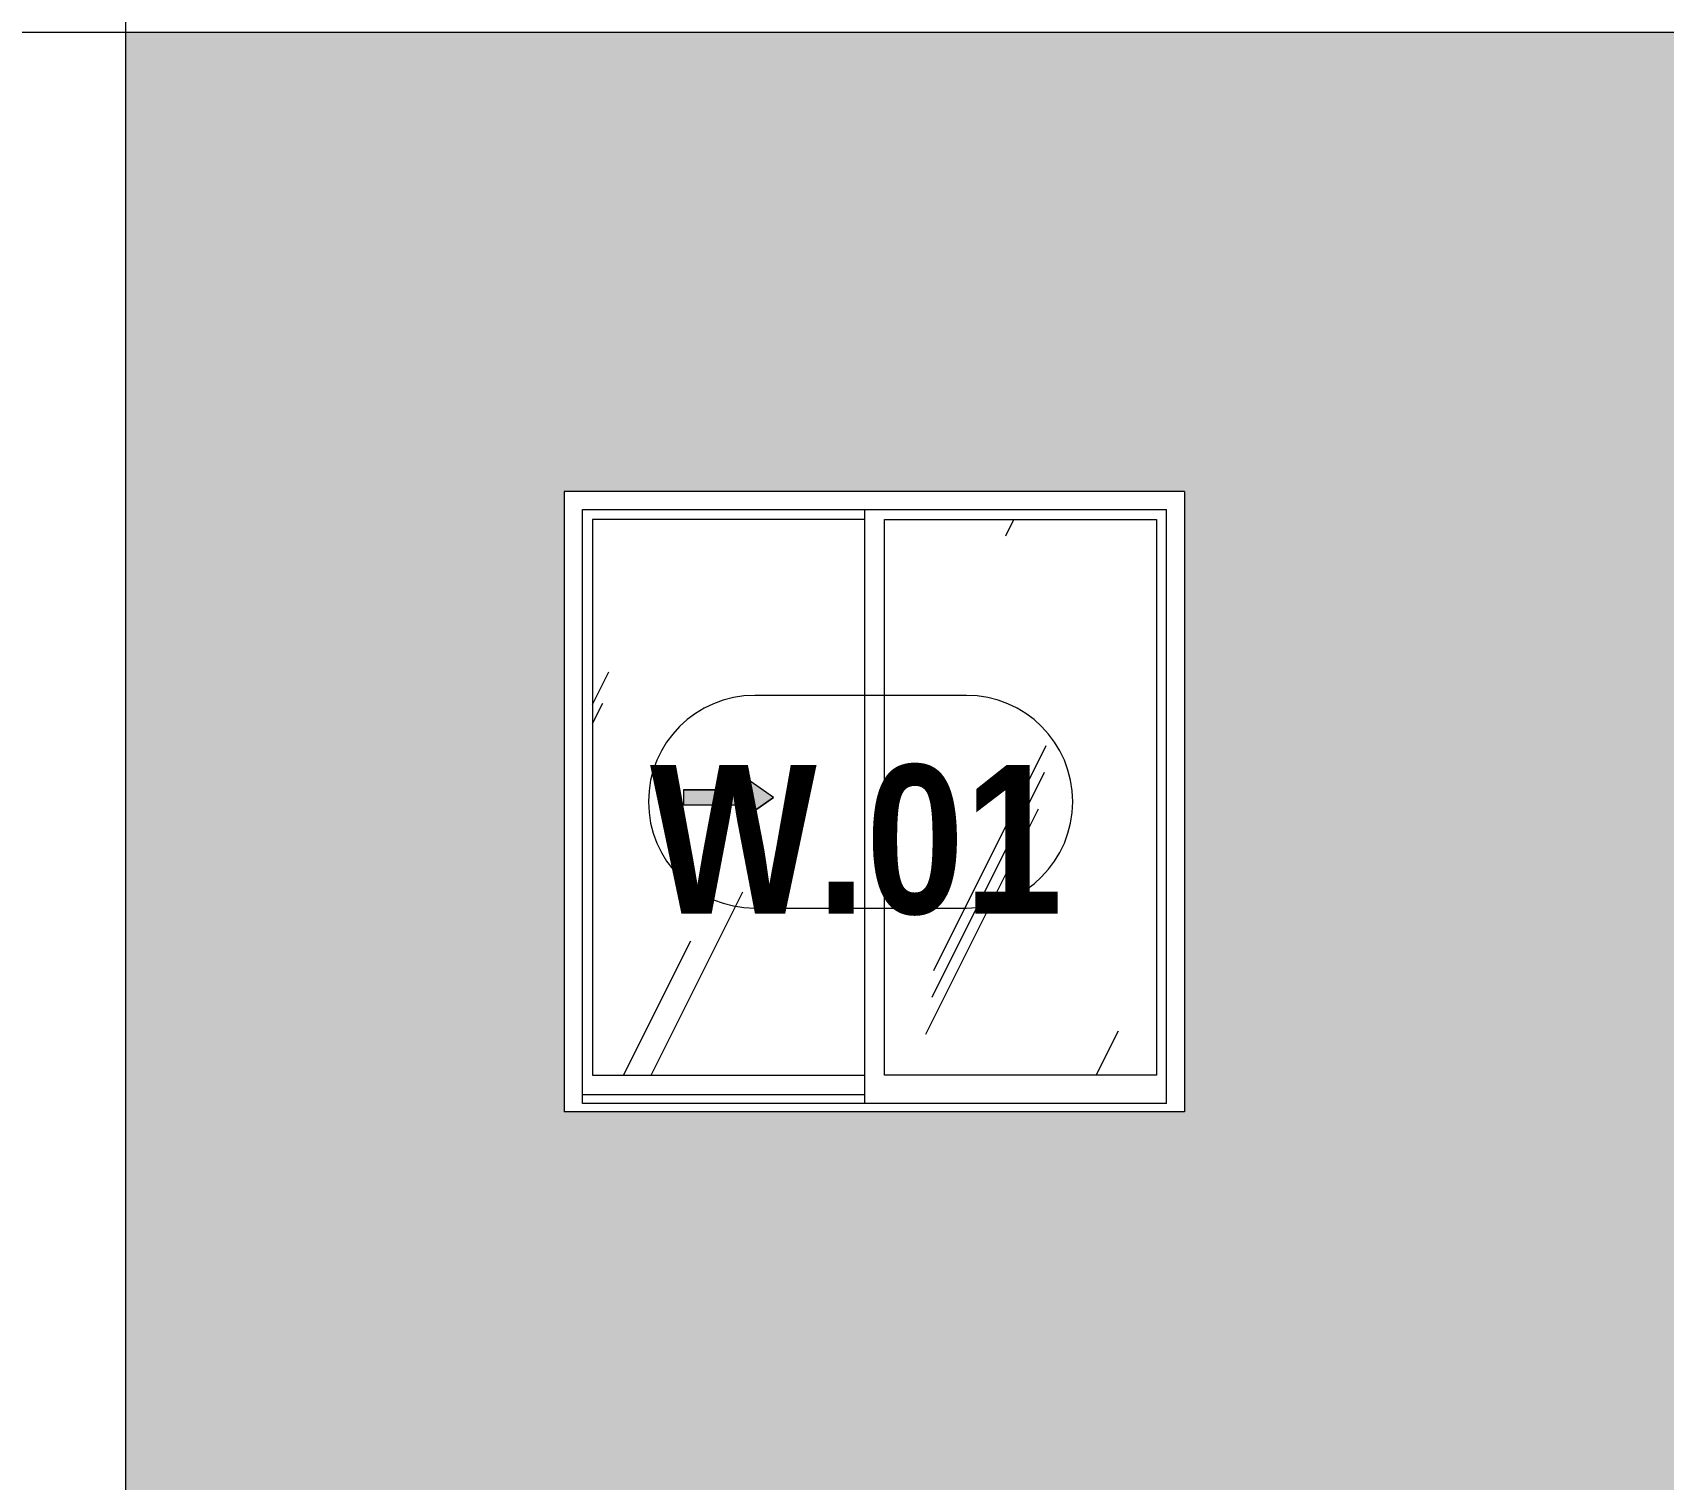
# Model space of a CAD drawing. Header units: millimetres. Extents: x -134153 to 99383, y -5233 to 35400.
# Drawn here: x -88653 to -84972, y 5685 to 8950 of the extents above; entities that cross this region are included whole.
import ezdxf

# ---------------------------------------------------------------- set-up
doc = ezdxf.new("R2010")
doc.units = ezdxf.units.MM
doc.linetypes.add('1 NÉT CALL OUT', pattern=[6, 3, -3])
for name, color, linetype, lineweight in [('A-DETL-GENF', 92, 'Continuous', 9), ('A-DETL-GENF-1', 92, '1 NÉT CALL OUT', 9), ('A-GLAZ', 151, 'Continuous', 9), ('A-GLAZ-3', 7, '1 NÉT CALL OUT', 9), ('A-GLAZ-IDEN', 152, 'Continuous', 9), ('A-WALL', 113, 'Continuous', 9), ('A-WALL-PATT-2', 111, 'Continuous', 5)]:
    doc.layers.add(name, color=color, linetype=linetype, lineweight=lineweight)
doc.styles.add('Arial_B_1', font='arialbd_0.ttf', dxfattribs={"width": 0.85, "height": 336})
pattern_1 = [(63.435, (-79954.8, 1311.3), (-0.002, 1625.6), [567.96, -3067]), (63.435, (-81580.4, 1311.3), (-0.002, 1625.6), [567.96, -3067]), (63.435, (-79176.65, 1625.35), (-0.002, 1625.6), [567.96, -3067]), (63.435, (-80802.25, 1625.35), (-0.002, 1625.6), [567.96, -3067]), (63.435, (-79294.4, 1514.5), (-0.002, 1625.6), [567.96, -3067]), (63.435, (-80920, 1514.5), (-0.002, 1625.6), [567.96, -3067]), (63.435, (-79414.5, 2149.4), (-0.002, 1625.6), [276.06, -3358.9]), (63.435, (-81040.1, 2149.4), (-0.002, 1625.6), [276.06, -3358.9]), (63.435, (-79493, 2051.15), (-0.002, 1625.6), [567.96, -3067]), (63.435, (-81118.6, 2051.15), (-0.002, 1625.6), [567.96, -3067]), (63.435, (-79479.15, 2121.7), (-0.002, 1625.6), [567.96, -3067]), (63.435, (-81104.76, 2121.7), (-0.002, 1625.6), [567.96, -3067]), (63.435, (-80135, 1812.2), (-0.002, 1625.6), [567.96, -3067]), (63.435, (-81760.6, 1812.2), (-0.002, 1625.6), [567.96, -3067]), (63.435, (-80121.15, 1895.35), (-0.002, 1625.6), [567.96, -3067]), (63.435, (-81746.75, 1895.35), (-0.002, 1625.6), [567.96, -3067]), (63.435, (-80117.4, 1955.3), (-0.002, 1625.6), [567.96, -3067]), (63.435, (-81743, 1955.3), (-0.002, 1625.6), [567.96, -3067])]

# ---------------------------------------------------------------- blocks, each defined once
blk = doc.blocks.new('1_FAMILY RVT - W01-WxH 1400x1400xmm-V47-TKCS_MẶT ĐỨNG HƯỚNG BẮC')
at = {"layer": 'A-DETL-GENF-1'}
blk.add_hatch(color=256, dxfattribs=at).paths.add_polyline_path([(-87048.1, 7176.5), (-86980.3, 7223.9), (-87048.1, 7271.4), (-87048.1, 7240.9), (-87183.5, 7240.9), (-87183.5, 7207), (-87048.1, 7207)])
at = {"layer": 'A-GLAZ'}
h = blk.add_hatch(dxfattribs=at)
h.set_pattern_fill('FP_1', color=256, style=0, pattern_type=2)
h.set_pattern_definition(pattern_1)
h.paths.add_polyline_path([(-87389.1, 6596.9), (-86774.8, 6596.9), (-86774.8, 7850.9), (-87389.1, 7850.9), (-87389.1, 7207)])
h.paths.add_polyline_path([(-87048.1, 7176.5), (-87048.1, 7207), (-87183.5, 7207), (-87183.5, 7240.9), (-87048.1, 7240.9), (-87048.1, 7271.4), (-86980.3, 7223.9), (-87004.5, 7207)])
h = blk.add_hatch(dxfattribs=at)
h.set_pattern_fill('FP_1', color=256, style=0, pattern_type=2)
h.set_pattern_definition(pattern_1)
h.paths.add_polyline_path([(-86116.1, 6596.9), (-86116.1, 7850.9), (-86730.3, 7850.9), (-86730.3, 6596.9)])
at = {"layer": 'A-DETL-GENF'}
for p, q in [((-87048.1, 7271.4), (-87048.1, 7240.9)), ((-86980.3, 7223.9), (-87048.1, 7271.4)), ((-86980.3, 7223.9), (-87048.1, 7271.4)), ((-87048.1, 7271.4), (-87048.1, 7240.9)), ((-87183.5, 7240.9), (-87183.5, 7207)), ((-87183.5, 7240.9), (-87048.1, 7240.9)), ((-87048.1, 7240.9), (-87183.5, 7240.9)), ((-87183.5, 7240.9), (-87183.5, 7207)), ((-86980.3, 7223.9), (-87048.1, 7176.5)), ((-87048.1, 7176.5), (-86980.3, 7223.9)), ((-87183.5, 7207), (-87048.1, 7207)), ((-87183.5, 7207), (-87048.1, 7207)), ((-87048.1, 7207), (-87048.1, 7176.5)), ((-87048.1, 7207), (-87048.1, 7176.5))]:
    blk.add_line(p, q, dxfattribs=at)
at = {"layer": 'A-GLAZ'}
for p, q in [((-86052.6, 7914.4), (-87452.6, 7914.4)), ((-87452.6, 7914.4), (-87452.6, 6514.4)), ((-86052.6, 7914.4), (-86052.6, 6514.4)), ((-87411.6, 7873.5), (-86093.5, 7873.5)), ((-87411.6, 6533.4), (-87411.6, 7873.5)), ((-87389.1, 7850.9), (-87389.1, 6596.9)), ((-86774.8, 7850.9), (-87389.1, 7850.9)), ((-86774.8, 7873.5), (-86774.8, 6533.4)), ((-86730.3, 6596.9), (-86730.3, 7850.9)), ((-86730.3, 7850.9), (-86116.1, 7850.9)), ((-86116.1, 7850.9), (-86116.1, 6596.9)), ((-86093.5, 6533.4), (-86093.5, 7873.5)), ((-87389.1, 6596.9), (-86774.8, 6596.9)), ((-86116.1, 6596.9), (-86730.3, 6596.9)), ((-86774.8, 6552.5), (-87411.6, 6552.5)), ((-86774.8, 6552.5), (-87411.6, 6552.5)), ((-86093.5, 6533.4), (-87411.6, 6533.4)), ((-86052.6, 6514.4), (-87452.6, 6514.4))]:
    blk.add_line(p, q, dxfattribs=at)
blk = doc.blocks.new('SSA-WINDOW TAG - 10-2062020-TKCS_MẶT ĐỨNG HƯỚNG BẮC')
at = {"layer": 'A-GLAZ-IDEN'}
for p, q in [((-121345.064287, 10854.4), (-121822.564287, 10854.4)), ((-121822.564287, 10374.4), (-121345.064287, 10374.4))]:
    blk.add_line(p, q, dxfattribs=at)
for centre, start, end in [((-121822.564287, 10614.4), 90, 270), ((-121345.064287, 10614.4), 270, 90)]:
    blk.add_arc(centre, 240, start, end, dxfattribs=at)

msp = doc.modelspace()

# ---------------------------------------------------------------- hatches: boundary and pattern name
at = {"layer": 'A-WALL-PATT-2'}
h = msp.add_hatch(color=256, dxfattribs=at)
h.paths.add_polyline_path([(-86093.5, 5550), (-84852.6, 5550), (-84852.6, 8950), (-88442.6, 8950), (-88442.6, 5550), (-86936.1, 5550)])
h.paths.add_polyline_path([(-87452.6, 6514.4), (-87452.6, 7914.4), (-86052.6, 7914.4), (-86052.6, 6514.4), (-87411.6, 6514.4)])

# ---------------------------------------------------------------- linework, layer by layer
at = {"layer": 'A-WALL'}
for p, q in [((-88442.6, 29350), (-88442.6, 5550)), ((-84852.6, 8950), (-98652.6, 8950))]:
    msp.add_line(p, q, dxfattribs=at)

# ---------------------------------------------------------------- block references
at = {"layer": 'A-GLAZ-3'}
msp.add_blockref('1_FAMILY RVT - W01-WxH 1400x1400xmm-V47-TKCS_MẶT ĐỨNG HƯỚNG BẮC', (0, 0), dxfattribs=at)
at = {"layer": 'A-GLAZ-IDEN'}
msp.add_blockref('SSA-WINDOW TAG - 10-2062020-TKCS_MẶT ĐỨNG HƯỚNG BẮC', (34800, -3400), dxfattribs=at)

# ---------------------------------------------------------------- texts
at = {"layer": 'A-GLAZ-IDEN', "insert": (-86793.8, 7127.1), "char_height": 336, "width": 962.88, "attachment_point": 5, "line_spacing_factor": 0.936439, "style": 'Arial_B_1'}
msp.add_mtext('\\pt6.80064,13.60128,20.39856,27.1992,33.99984,40.80048,47.60112,54.3984,61.19904,67.99968,74.80032,81.60096,88.4016,95.19888,101.99952,108.80016,115.6008,122.40144,129.19872,135.99936,142.8,149.60064,156.40128,163.19856,169.9992,176.79984,183.60048,190.40112,197.1984,203.99904,210.79968,217.60032;W.01', dxfattribs=at)

doc.saveas('drawing.dxf')
